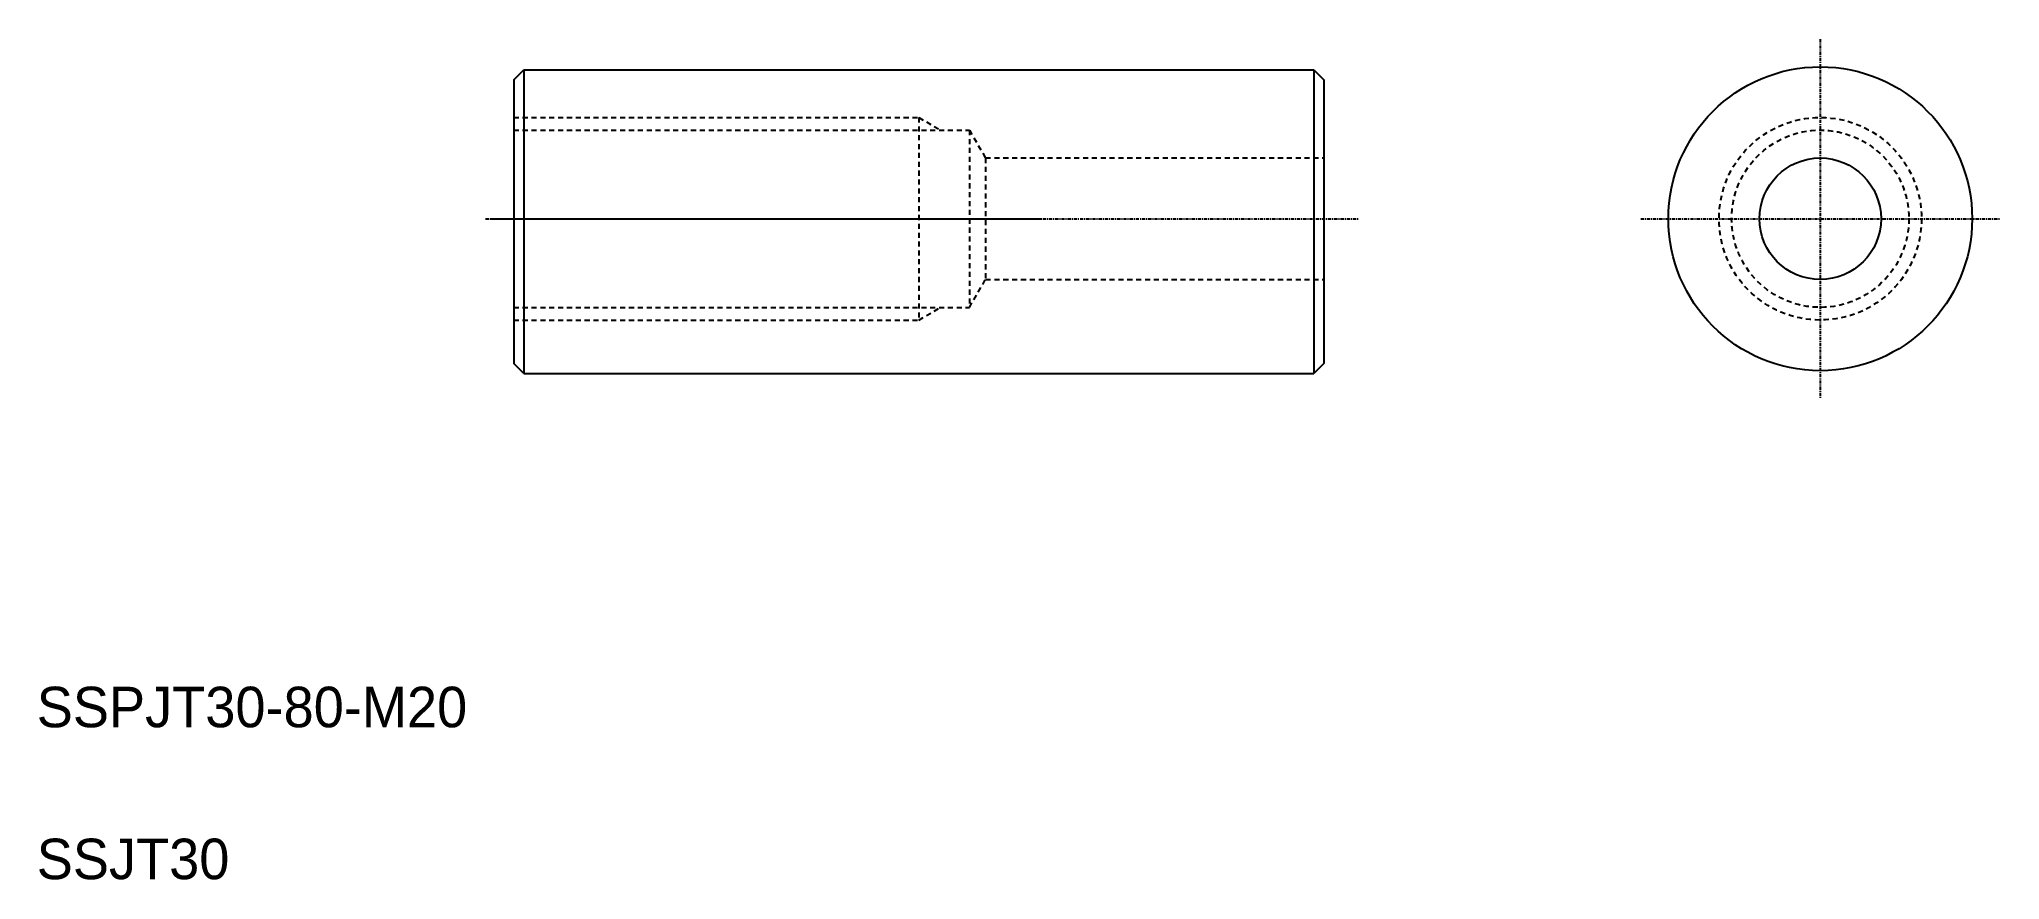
# Model space of a CAD drawing. Extents: x 238 to 431, y 55 to 138.
import ezdxf

# ---------------------------------------------------------------- set-up
doc = ezdxf.new("R2010")
doc.units = 0
doc.header["$LTSCALE"] = 0.25
doc.linetypes.add('CENTER', pattern=[2, 1.25, -0.25, 0.25, -0.25])
doc.linetypes.add('DASHED', pattern=[3.5, 2, -1.5])
doc.layers.get('0').update_dxf_attribs({"linetype": 'CONTINUOUS'})
doc.layers.add('CENTER', color=1, linetype='CENTER')

msp = doc.modelspace()

# ---------------------------------------------------------------- linework, layer by layer
for p, q in [((284.46, 133.89), (285.46, 134.89)), ((284.46, 133.89), (284.46, 105.89)), ((285.46, 134.89), (285.46, 104.89)), ((285.46, 134.89), (363.46, 134.89)), ((304.96, 134.89), (304.96, 134.89)), ((324.46, 134.89), (324.46, 134.89)), ((363.46, 134.89), (363.46, 104.89)), ((363.46, 134.89), (364.46, 133.89)), ((364.46, 133.89), (364.46, 105.89)), ((284.46, 130.17), (284.46, 110.17)), ((285.46, 104.89), (284.46, 105.89)), ((285.46, 104.89), (363.46, 104.89)), ((364.46, 105.89), (363.46, 104.89))]:
    msp.add_line(p, q)
at = {"color": 3, "linetype": 'DASHED'}
for p, q in [((284.46, 130.17), (324.46, 130.17)), ((324.46, 130.17), (324.46, 110.17)), ((324.46, 130.17), (326.62, 128.92)), ((284.46, 128.92), (329.46, 128.92)), ((329.46, 128.92), (331.05, 126.17)), ((329.46, 128.92), (329.46, 111.42)), ((331.05, 126.17), (364.46, 126.17)), ((331.05, 126.17), (331.05, 114.17)), ((329.46, 111.42), (331.05, 114.17)), ((331.05, 114.17), (364.46, 114.17)), ((284.46, 111.42), (329.46, 111.42)), ((324.46, 110.17), (326.62, 111.42)), ((284.46, 110.17), (324.46, 110.17))]:
    msp.add_line(p, q, dxfattribs=at)
for radius in [15, 6]:
    msp.add_circle((413.48, 120.17), radius)
for radius in [10, 8.75]:
    msp.add_circle((413.48, 120.17), radius, dxfattribs=at)
at = {"layer": 'CENTER', "color": 1, "linetype": 'CENTER'}
for p, q in [((413.48, 137.9), (413.48, 102.44)), ((281.67, 120.17), (336.46, 120.17)), ((282.19, 120.17), (367.89, 120.17)), ((395.75, 120.17), (431.21, 120.17))]:
    msp.add_line(p, q, dxfattribs=at)

# ---------------------------------------------------------------- texts
for s, p in [('SSPJT30-80-M20', (237.35, 69.96)), ('SSJT30', (237.35, 54.96))]:
    msp.add_text(s, height=4).set_placement(p)

doc.saveas('drawing.dxf')
